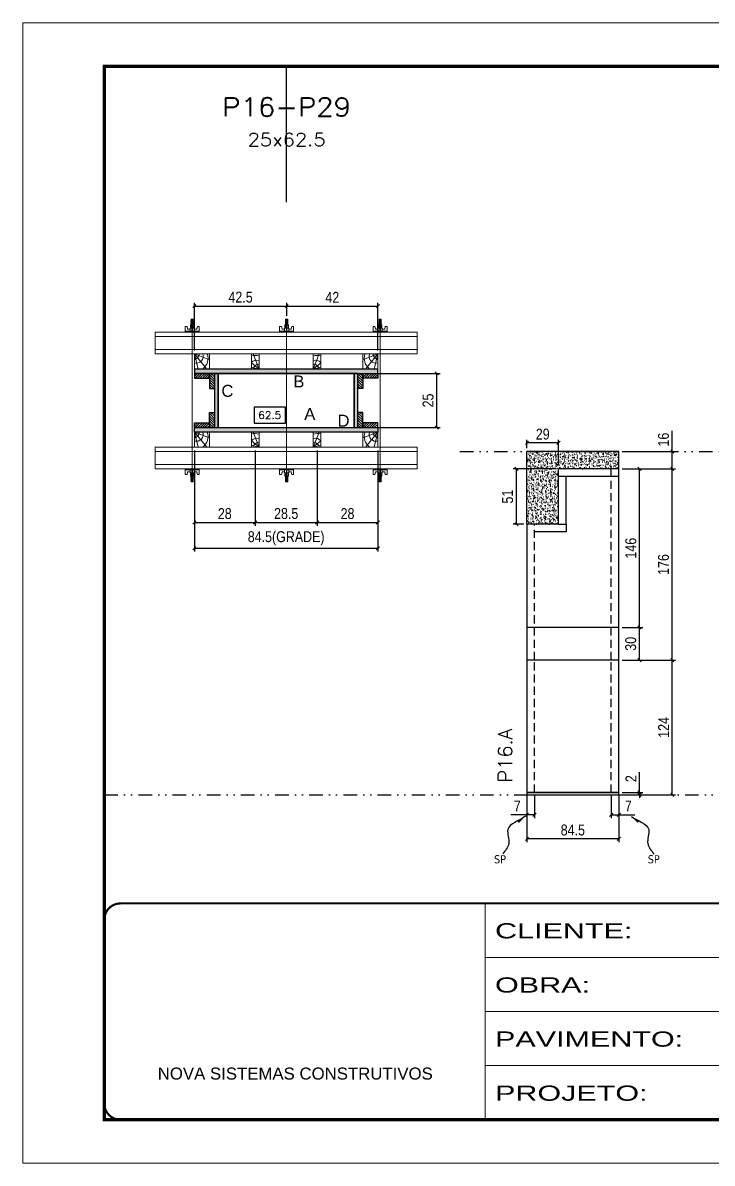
# Model space of a CAD drawing. Extents: x 14400 to 24104, y -21631 to 6985.
# Drawn here: x 16012 to 16647, y 192 to 1242 of the extents above; entities that cross this region are included whole.
import ezdxf
from ezdxf.enums import TextEntityAlignment as Align

# ---------------------------------------------------------------- set-up
doc = ezdxf.new("R2010")
doc.units = 0
for name, pattern in [('CONTINUO', [0]), ('DASHED', [0.75, 0.5, -0.25]), ('DIVIDE2', [0.625, 0.25, -0.125, 0, -0.125, 0, -0.125]), ('HIDDEN', [0.375, 0.25, -0.125])]:
    doc.linetypes.add(name, pattern=pattern)
for name, color, linetype in [('CHAPA', 1, 'Continuous'), ('COTA', 241, 'Continuous'), ('MEIO_PONT', 93, 'Continuous'), ('Nível', 160, 'Continuous'), ('Painéis', 200, 'Continuous'), ('SARR_2.2x7', 40, 'Continuous'), ('SARRAFO', 251, 'Continuous'), ('texto', 7, 'Continuous'), ('Texto de Titulo', 7, 'Continuous'), ('Texto Qtd Sarr', 242, 'Continuous'), ('TEXTO_GERAL', 7, 'Continuous')]:
    doc.layers.add(name, color=color, linetype=linetype)
for name, color, linetype, lineweight in [('Folhas', 255, 'Continuous', 9), ('Hachura', 251, 'Continuous', 9), ('Madeira', 126, 'Continuous', 18), ('Perfil Metálico', 224, 'Continuous', 18), ('SARRAFO DE PRESSAO', 251, 'DASHED', 9), ('Texto Seção', 7, 'Continuous', 15)]:
    doc.layers.add(name, color=color, linetype=linetype, lineweight=lineweight)
doc.styles.add('ARIAL', font='arial.ttf')
doc.styles.add('COTA TECNICA', font='techl___.ttf', dxfattribs={"height": 10})
doc.styles.add('COTA TECNICA 2X', font='techl___.ttf', dxfattribs={"height": 10})
doc.styles.add('COTA TECNICA-50', font='techl___.ttf', dxfattribs={"height": 10})
doc.styles.add('REGUA-120', font='ROMANS.shx', dxfattribs={"height": 15})
doc.styles.add('ROMANS', font='romans.shx')
doc.styles.get("Standard").update_dxf_attribs({"font": 'arial.ttf'})
doc.styles.add('Tecnologia', font='')
doc.styles.get('Tecnologia').set_extended_font_data('Forgotten Futurist')
doc.dimstyles.new('COTA PAINEL-50', dxfattribs={"dimtxt": 10, "dimasz": 3, "dimexe": 3, "dimexo": 3, "dimgap": 3, "dimtad": 1, "dimdec": 1, "dimzin": 12, "dimdsep": 46, "dimtxsty": 'COTA TECNICA-50', "dimblk1": 'OBLIQUE', "dimblk2": 'OBLIQUE', "dimsah": 1, "dimcen": 0.9, "dimclrd": 4, "dimclre": 4, "dimclrt": 240, "dimadec": 1, "dimazin": 3, "dimtfac": 1, "dimtdec": 1, "dimtmove": 0, "dimatfit": 3, "dimfxl": 1, "dimtolj": 1, "dimtzin": 12, "dimarcsym": 0})
doc.dimstyles.new('PAINEL', dxfattribs={"dimtxt": 10, "dimasz": 3, "dimexe": 3, "dimexo": 3, "dimgap": 3, "dimtad": 1, "dimdec": 1, "dimzin": 12, "dimdsep": 46, "dimtxsty": 'COTA TECNICA', "dimblk1": 'OBLIQUE', "dimblk2": 'OBLIQUE', "dimsah": 1, "dimcen": 0.9, "dimclrd": 4, "dimclre": 4, "dimclrt": 240, "dimadec": 1, "dimazin": 3, "dimtfac": 1, "dimtdec": 1, "dimtmove": 0, "dimatfit": 3, "dimfxl": 1, "dimtolj": 1, "dimtzin": 12, "dimarcsym": 0})
doc.dimstyles.new('SECAO PILAR', dxfattribs={"dimtxt": 10, "dimasz": 3, "dimexe": 3, "dimexo": 3, "dimgap": 3, "dimtad": 1, "dimdec": 1, "dimlfac": 0.5, "dimzin": 12, "dimdsep": 46, "dimtxsty": 'COTA TECNICA 2X', "dimblk1": 'OBLIQUE', "dimblk2": 'OBLIQUE', "dimsah": 1, "dimcen": 0.9, "dimclrd": 256, "dimclre": 256, "dimclrt": 256, "dimadec": 1, "dimazin": 3, "dimtfac": 1, "dimtdec": 1, "dimtmove": 0, "dimatfit": 3, "dimfxl": 1, "dimtolj": 1, "dimtzin": 12, "dimarcsym": 0})
doc.dimstyles.new('SECÇÃO 2', dxfattribs={"dimtxt": 7, "dimasz": 6, "dimexe": 0.18, "dimexo": 2, "dimgap": -4, "dimtad": 3, "dimdec": 1, "dimlfac": 0.5, "dimzin": 12, "dimdsep": 46, "dimtxsty": 'ROMANS', "dimblk": 'ARCHTICK', "dimcen": 0.09, "dimse1": 1, "dimse2": 1, "dimsd1": 1, "dimsd2": 1, "dimclrd": 180, "dimclre": 5, "dimclrt": 1, "dimadec": 0, "dimazin": 3, "dimtfac": 1, "dimtdec": 1, "dimtofl": 0, "dimtmove": 0, "dimatfit": 3, "dimldrblk": 'ARCHTICK', "dimfxl": 1, "dimtolj": 1, "dimtzin": 0, "dimarcsym": 0})
doc.dimstyles.get("Standard").update_dxf_attribs({"dimtxt": 0.18, "dimasz": 0.18, "dimexe": 0.18, "dimexo": 0.0625, "dimgap": 0.09, "dimtad": 0, "dimtih": 1, "dimtoh": 1, "dimdec": 4, "dimzin": 0, "dimdsep": 46, "dimtxsty": 'Standard', "dimcen": 0.09, "dimadec": 0, "dimazin": 0, "dimtfac": 1, "dimtdec": 4, "dimtofl": 0, "dimtmove": 0, "dimatfit": 3, "dimfxl": 1, "dimtolj": 1, "dimtzin": 0, "dimarcsym": 0})
pattern_1 = [(315, (39079.7117, -8583.8576), (1.12253202, 1.12253202), [])]
pattern_2 = [(315, (39086.7117, -8583.8576), (1.12253202, 1.12253202), [])]

# ---------------------------------------------------------------- blocks, each defined once
blk = doc.blocks.new('9999999999')
at = {"color": 30, "linetype": 'CONTINUO'}
for p, q in [((98564.6, 34230.2), (98564.6, 34429.4)), ((98564.6, 34379.6), (99584, 34379.6)), ((98564.6, 34329.8), (99488, 34329.8)), ((98564.6, 34280), (99488, 34280))]:
    blk.add_line(p, q, dxfattribs=at)
at = {"color": 30, "linetype": 'CONTINUO', "const_width": 2}
blk.add_lwpolyline([(99584, 34230.2), (99584, 34414.4, 0.414214), (99569, 34429.4), (98229, 34429.4, 0.414214), (98214, 34414.4), (98214, 34245.2, 0.414214), (98229, 34230.2), (99584, 34230.2)], format="xyb", dxfattribs=at)
at = {"layer": 'Folhas'}
blk.add_lwpolyline([(98139, 34190.2), (99624, 34190.2), (99624, 35240.2), (98139, 35240.2)], close=True, dxfattribs=at)
at = {"layer": 'Folhas', "color": 30, "const_width": 3}
blk.add_lwpolyline([(98214, 34230.2), (99584, 34230.2), (99584, 35200.2), (98214, 35200.2)], close=True, dxfattribs=at)
at = {"color": 7, "linetype": 'Continuous', "ltscale": 5, "style": 'ARIAL'}
blk.add_text('NOVA SISTEMAS CONSTRUTIVOS', height=11.059, dxfattribs=at).set_placement((98263.2, 34267.2))
at = {"layer": 'Folhas', "color": 7, "style": 'Tecnologia', "width": 1.5}
for s, p in [('CLIENTE:', (98573.7, 34397.2)), ('OBRA:', (98573.7, 34347.3)), ('PAVIMENTO:', (98573.7, 34297.5)), ('PROJETO:', (98573.7, 34247.7))]:
    blk.add_text(s, height=14, dxfattribs=at).set_placement(p)
blk = doc.blocks.new('titulo1')
at = {"layer": 'Defpoints', "color": 252, "linetype": 'HIDDEN', "ltscale": 2}
blk.add_line((0, 0), (0, 125), dxfattribs=at)
at = {"layer": 'Defpoints', "style": 'ROMANS', "oblique": 15}
blk.add_attdef('FOLHA', text='', height=10, dxfattribs=at).set_placement((0, 15.6), align=Align.MIDDLE_CENTER)
at = {"layer": 'Texto Qtd Sarr', "color": 3, "style": 'ROMANS', "oblique": 15}
for tag, height, p in [('TITULO', 17, (0, 71.4)), ('SEÇÃO', 12, (0, 41.5))]:
    blk.add_attdef(tag, text='', height=height, dxfattribs=at).set_placement(p, align=Align.MIDDLE_CENTER)
blk = doc.blocks.new('*D1273')
at = {"layer": 'COTA', "color": 180, "lineweight": -2, "transparency": 16777216}
for p, q in [((16253.8, 888.1), (16224.8, 888.1)), ((16224.8, 888.1), (16224.8, 873.1)), ((16253.8, 873.1), (16253.8, 888.1)), ((16224.8, 873.1), (16253.8, 873.1))]:
    blk.add_line(p, q, dxfattribs=at)
at = {"layer": 'Defpoints', "color": 0, "transparency": 16777216}
for p in [(16191.9, 869.1), (16316.9, 869.1), (16316.9, 869.1)]:
    blk.add_point(p, dxfattribs=at)
at = {"layer": 'COTA', "color": 1, "transparency": 16777216, "insert": (16239.3, 880.6), "char_height": 7, "attachment_point": 5, "style": 'ROMANS'}
blk.add_mtext('\\A1;62.5', dxfattribs=at)
blk = doc.blocks.new('_ArchTick')
at = {"color": 0, "linetype": 'ByBlock', "const_width": 0.15}
blk.add_lwpolyline([(-0.5, -0.5), (0.5, 0.5)], dxfattribs=at)
blk = doc.blocks.new('_Oblique')
at = {"color": 0, "linetype": 'ByBlock', "lineweight": -2}
blk.add_line((-0.5, -0.5), (0.5, 0.5), dxfattribs=at)
blk = doc.blocks.new('*D1274')
at = {"layer": 'COTA', "lineweight": -2, "transparency": 16777216}
for p, q in [((16323.5, 919.1), (16396.2, 919.1)), ((16393.2, 869.1), (16393.2, 919.1)), ((16323.5, 869.1), (16396.2, 869.1))]:
    blk.add_line(p, q, dxfattribs=at)
at = {"layer": 'Defpoints', "color": 0, "transparency": 16777216}
for p in [(16320.5, 919.1), (16393.2, 919.1), (16320.5, 869.1)]:
    blk.add_point(p, dxfattribs=at)
at = {"layer": 'COTA', "lineweight": -2, "transparency": 16777216, "xscale": 3, "yscale": 3, "zscale": 3}
for p, rotation in [((16393.2, 919.1), 90), ((16393.2, 869.1), 270)]:
    blk.add_blockref('_Oblique', p, dxfattribs=dict(at, rotation=rotation))
at = {"layer": 'COTA', "transparency": 16777216, "insert": (16385.1, 894.1), "char_height": 10, "attachment_point": 5, "rotation": 90, "style": 'COTA TECNICA 2X'}
blk.add_mtext('\\A1;25', dxfattribs=at)
blk = doc.blocks.new('*D1275')
at = {"layer": 'COTA', "lineweight": -2, "transparency": 16777216}
for p, q in [((16169.9, 848.1), (16169.9, 755)), ((16338.9, 848.1), (16338.9, 755)), ((16169.9, 758), (16338.9, 758))]:
    blk.add_line(p, q, dxfattribs=at)
at = {"layer": 'Defpoints', "color": 0, "transparency": 16777216}
for p in [(16169.9, 851.1), (16338.9, 851.1), (16338.9, 758)]:
    blk.add_point(p, dxfattribs=at)
at = {"layer": 'COTA', "lineweight": -2, "transparency": 16777216, "xscale": 3, "yscale": 3, "zscale": 3, "rotation": 180}
blk.add_blockref('_Oblique', (16169.9, 758), dxfattribs=at)
at = {"layer": 'COTA', "lineweight": -2, "transparency": 16777216, "xscale": 3, "yscale": 3, "zscale": 3}
blk.add_blockref('_Oblique', (16338.9, 758), dxfattribs=at)
at = {"layer": 'COTA', "transparency": 16777216, "insert": (16254.4, 767.2), "char_height": 10, "attachment_point": 5, "style": 'COTA TECNICA 2X'}
blk.add_mtext('\\A1;84.5(GRADE)', dxfattribs=at)
blk = doc.blocks.new('*D1276')
at = {"layer": 'COTA', "lineweight": -2, "transparency": 16777216}
for p, q in [((16282.9, 848.1), (16282.9, 778.8)), ((16338.9, 848.1), (16338.9, 778.8)), ((16282.9, 781.8), (16338.9, 781.8))]:
    blk.add_line(p, q, dxfattribs=at)
at = {"layer": 'Defpoints', "color": 0, "transparency": 16777216}
for p in [(16282.9, 851.1), (16338.9, 851.1), (16338.9, 781.8)]:
    blk.add_point(p, dxfattribs=at)
at = {"layer": 'COTA', "lineweight": -2, "transparency": 16777216, "xscale": 3, "yscale": 3, "zscale": 3, "rotation": 180}
blk.add_blockref('_Oblique', (16282.9, 781.8), dxfattribs=at)
at = {"layer": 'COTA', "lineweight": -2, "transparency": 16777216, "xscale": 3, "yscale": 3, "zscale": 3}
blk.add_blockref('_Oblique', (16338.9, 781.8), dxfattribs=at)
at = {"layer": 'COTA', "transparency": 16777216, "insert": (16310.9, 789.9), "char_height": 10, "attachment_point": 5, "style": 'COTA TECNICA 2X'}
blk.add_mtext('\\A1;28', dxfattribs=at)
blk = doc.blocks.new('*D1277')
at = {"layer": 'COTA', "lineweight": -2, "transparency": 16777216}
for p, q in [((16169.9, 848.1), (16169.9, 778.8)), ((16225.9, 848.1), (16225.9, 778.8)), ((16169.9, 781.8), (16225.9, 781.8))]:
    blk.add_line(p, q, dxfattribs=at)
at = {"layer": 'Defpoints', "color": 0, "transparency": 16777216}
for p in [(16169.9, 851.1), (16225.9, 851.1), (16225.9, 781.8)]:
    blk.add_point(p, dxfattribs=at)
at = {"layer": 'COTA', "lineweight": -2, "transparency": 16777216, "xscale": 3, "yscale": 3, "zscale": 3, "rotation": 180}
blk.add_blockref('_Oblique', (16169.9, 781.8), dxfattribs=at)
at = {"layer": 'COTA', "lineweight": -2, "transparency": 16777216, "xscale": 3, "yscale": 3, "zscale": 3}
blk.add_blockref('_Oblique', (16225.9, 781.8), dxfattribs=at)
at = {"layer": 'COTA', "transparency": 16777216, "insert": (16197.9, 789.9), "char_height": 10, "attachment_point": 5, "style": 'COTA TECNICA 2X'}
blk.add_mtext('\\A1;28', dxfattribs=at)
blk = doc.blocks.new('C')
at = {"layer": 'Hachura', "color": 0}
for p, q in [((0, 3.22), (0, -3.22)), ((0.45, 3.22), (0, 3.22)), ((0.46, 3.16), (0, 3.16)), ((0.46, 3.05), (0, 3.05)), ((0.46, 2.88), (0, 2.88)), ((0, 2.75), (0, -1.16)), ((0.46, 2.65), (0, 2.65)), ((0.46, 2.23), (0, 2.23)), ((0.46, 1.51), (0, 1.51)), ((0.39, 0.49), (0.17, 0.49)), ((0.45, -3.23), (0.45, 3.22)), ((0.45, 3.22), (2.58, 3.22)), ((1.74, 0.97), (0.45, 0.97)), ((1.45, 0.1), (0.45, 0.1)), ((1.35, 1.94), (1.35, 0.96)), ((2.58, 2.39), (1.47, 2.09)), ((1.74, -0.97), (1.74, 0.97)), ((1.74, 0.97), (1.74, 0.84)), ((1.74, 0.97), (1.74, 0.84)), ((1.74, 0.84), (3.35, 0.84)), ((3.35, 0.45), (1.74, 0.45)), ((2.58, 3.22), (2.58, 2.39)), ((3.32, 0.84), (3.32, -0.84)), ((3.35, 0.84), (3.35, -0.84)), ((3.68, 0.45), (3.35, 0.45)), ((3.84, -0.52), (3.35, 0.45)), ((3.35, 0.06), (3.67, -0.57)), ((3.68, 0.45), (4.16, -0.52)), ((3.72, 0.5), (4.25, -0.57)), ((4.37, -0.55), (3.83, 0.53)), ((4.15, 0.45), (3.93, 0.45)), ((4.42, -0.52), (3.93, 0.45)), ((4.15, 0.45), (4.26, 0.45)), ((4.26, 0.45), (4.74, -0.52)), ((4.3, 0.5), (4.83, -0.57)), ((4.95, -0.55), (4.41, 0.53)), ((4.51, 0.45), (4.84, 0.45)), ((5, -0.52), (4.51, 0.45)), ((4.84, 0.45), (5.32, -0.52)), ((4.88, 0.5), (5.41, -0.57)), ((5.53, -0.55), (4.99, 0.53)), ((5.58, -0.52), (5.09, 0.45)), ((5.42, 0.45), (5.09, 0.45)), ((5.58, -0.52), (5.09, 0.45)), ((5.42, 0.45), (5.74, -0.19)), ((5.46, 0.5), (5.74, -0.07)), ((5.74, 0.19), (5.57, 0.53)), ((5.74, 0.32), (5.68, 0.45)), ((5.68, 0.45), (5.74, 0.45)), ((5.74, 0.45), (5.9, 0.29)), ((5.74, 0.45), (5.74, -0.52)), ((5.9, -0.36), (5.9, 0.29)), ((0.45, 0), (0, 0)), ((0.46, -1.52), (0, -1.52)), ((0.46, -2.23), (0, -2.23)), ((0.46, -2.65), (0, -2.65)), ((0.46, -2.88), (0, -2.88)), ((0.46, -3.05), (0, -3.05)), ((0.46, -3.16), (0, -3.16)), ((0, -3.22), (2.57, -3.22)), ((0.08, -0.48), (0.29, -0.48)), ((0.29, -0.48), (0.4, -0.48)), ((0.45, 0), (0.45, -0.97)), ((0.45, -0.16), (1.45, -0.16)), ((0.45, -0.65), (0.45, -0.32)), ((0.45, -3.23), (0.45, -0.65)), ((0.45, -0.97), (1.74, -0.97)), ((1.35, -1.94), (1.35, -0.97)), ((2.58, -2.39), (1.47, -2.1)), ((3.35, -0.32), (1.74, -0.32)), ((3.35, -0.84), (1.74, -0.84)), ((2.58, -3.23), (2.58, -2.39)), ((3.35, -0.07), (3.58, -0.52)), ((3.35, -0.52), (3.58, -0.52)), ((3.84, -0.52), (4.16, -0.52)), ((4.42, -0.52), (4.74, -0.52)), ((4.63, -0.52), (4.74, -0.52)), ((5, -0.52), (5.32, -0.52)), ((5.58, -0.52), (5.74, -0.52)), ((5.74, -0.52), (5.9, -0.36)), ((5.74, -0.52), (5.74, -0.52))]:
    blk.add_line(p, q, dxfattribs=at)
for centre, radius, start, end in [((1.52, 1.94), 0.161, 104.7436, 180), ((1.44, -0.03), 0.129, 272.695, 87.305), ((3.81, 0.39), 0.143, 25.5688, 154.4312), ((4.39, 0.39), 0.143, 25.5688, 154.4312), ((4.97, 0.39), 0.143, 25.5688, 154.4312), ((5.55, 0.39), 0.143, 25.5688, 154.4312), ((0.17, -0.37), 0.174, 221.744, 317.8592), ((1.52, -1.94), 0.161, 180, 255.2564), ((3.71, -0.4), 0.174, 222.1408, 318.256), ((4.29, -0.4), 0.174, 222.1408, 318.256), ((4.87, -0.4), 0.174, 222.1408, 318.256), ((5.45, -0.4), 0.174, 222.1408, 318.256), ((5.61, -0.4), 0.174, 317.8592, 318.256)]:
    blk.add_arc(centre, radius, start, end, dxfattribs=at)
blk = doc.blocks.new('PONTALETE')
at = {"layer": 'Madeira'}
for q in [(2.71, 7), (7, 5.76), (7, 1.74)]:
    blk.add_line((0, 0), q, dxfattribs=at)
blk.add_lwpolyline([(0, 0), (7, 0), (7, 7), (0, 7)], close=True, dxfattribs=at)
for centre, radius, start, end in [((2.04, 0.06), 6.23, 37.2818, 109.0913), ((1.09, 0.9), 3.19, 343.603, 109.9847), ((-0.21, -0.78), 3.09, 14.6322, 86.0383)]:
    blk.add_arc(centre, radius, start, end, dxfattribs=at)
blk = doc.blocks.new('MEIO PONTALETE')
at = {"layer": 'Madeira'}
for q in [(2.71, 7), (3.5, 2.88), (3.5, 0.87)]:
    blk.add_line((0, 0), q, dxfattribs=at)
blk.add_lwpolyline([(0, 0), (3.5, 0), (3.5, 7), (0, 7)], close=True, dxfattribs=at)
for centre, radius, start, end in [((2.04, 0.06), 6.23, 76.4499, 109.0913), ((1.09, 0.9), 3.19, 40.9063, 109.9847), ((-0.21, -0.78), 3.09, 14.6322, 86.0383)]:
    blk.add_arc(centre, radius, start, end, dxfattribs=at)
blk = doc.blocks.new('*D1278')
at = {"layer": 'COTA', "lineweight": -2, "transparency": 16777216}
for p, q in [((16225.9, 848.1), (16225.9, 778.8)), ((16282.9, 848.1), (16282.9, 778.8)), ((16225.9, 781.8), (16282.9, 781.8))]:
    blk.add_line(p, q, dxfattribs=at)
at = {"layer": 'Defpoints', "color": 0, "transparency": 16777216}
for p in [(16225.9, 851.1), (16282.9, 851.1), (16282.9, 781.8)]:
    blk.add_point(p, dxfattribs=at)
at = {"layer": 'COTA', "lineweight": -2, "transparency": 16777216, "xscale": 3, "yscale": 3, "zscale": 3, "rotation": 180}
blk.add_blockref('_Oblique', (16225.9, 781.8), dxfattribs=at)
at = {"layer": 'COTA', "lineweight": -2, "transparency": 16777216, "xscale": 3, "yscale": 3, "zscale": 3}
blk.add_blockref('_Oblique', (16282.9, 781.8), dxfattribs=at)
at = {"layer": 'COTA', "transparency": 16777216, "insert": (16254.4, 790), "char_height": 10, "attachment_point": 5, "style": 'COTA TECNICA 2X'}
blk.add_mtext('\\A1;28.5', dxfattribs=at)
blk = doc.blocks.new('*D1279')
at = {"layer": 'COTA', "lineweight": -2, "transparency": 16777216}
for p, q in [((16169.9, 940.1), (16169.9, 984.1)), ((16169.9, 981.1), (16254.9, 981.1)), ((16254.9, 971.9), (16254.9, 984.1))]:
    blk.add_line(p, q, dxfattribs=at)
at = {"layer": 'Defpoints', "color": 0, "transparency": 16777216}
for p in [(16254.9, 981.1), (16254.9, 968.9), (16169.9, 937.1)]:
    blk.add_point(p, dxfattribs=at)
at = {"layer": 'COTA', "lineweight": -2, "transparency": 16777216, "xscale": 3, "yscale": 3, "zscale": 3, "rotation": 180}
blk.add_blockref('_Oblique', (16169.9, 981.1), dxfattribs=at)
at = {"layer": 'COTA', "lineweight": -2, "transparency": 16777216, "xscale": 3, "yscale": 3, "zscale": 3}
blk.add_blockref('_Oblique', (16254.9, 981.1), dxfattribs=at)
at = {"layer": 'COTA', "transparency": 16777216, "insert": (16212.4, 989.2), "char_height": 10, "attachment_point": 5, "style": 'COTA TECNICA 2X'}
blk.add_mtext('\\A1;42.5', dxfattribs=at)
blk = doc.blocks.new('*D1280')
at = {"layer": 'COTA', "lineweight": -2, "transparency": 16777216}
for p, q in [((16254.9, 971.9), (16254.9, 984.1)), ((16254.9, 981.1), (16338.9, 981.1)), ((16338.9, 940.1), (16338.9, 984.1))]:
    blk.add_line(p, q, dxfattribs=at)
at = {"layer": 'Defpoints', "color": 0, "transparency": 16777216}
for p in [(16338.9, 981.1), (16254.9, 968.9), (16338.9, 937.1)]:
    blk.add_point(p, dxfattribs=at)
at = {"layer": 'COTA', "lineweight": -2, "transparency": 16777216, "xscale": 3, "yscale": 3, "zscale": 3, "rotation": 180}
blk.add_blockref('_Oblique', (16254.9, 981.1), dxfattribs=at)
at = {"layer": 'COTA', "lineweight": -2, "transparency": 16777216, "xscale": 3, "yscale": 3, "zscale": 3}
blk.add_blockref('_Oblique', (16338.9, 981.1), dxfattribs=at)
at = {"layer": 'COTA', "transparency": 16777216, "insert": (16296.9, 989.1), "char_height": 10, "attachment_point": 5, "style": 'COTA TECNICA 2X'}
blk.add_mtext('\\A1;42', dxfattribs=at)
blk = doc.blocks.new('*D1281')
at = {"layer": 'COTA', "color": 4, "lineweight": -2, "transparency": 16777216}
for p, q in [((16476.1, 530.1), (16476.1, 487.5)), ((16560.6, 530.1), (16560.6, 487.5)), ((16560.6, 490.5), (16476.1, 490.5))]:
    blk.add_line(p, q, dxfattribs=at)
at = {"layer": 'Defpoints', "color": 0, "transparency": 16777216}
for p in [(16476.1, 533.1), (16560.6, 533.1), (16476.1, 490.5)]:
    blk.add_point(p, dxfattribs=at)
at = {"layer": 'COTA', "color": 4, "lineweight": -2, "transparency": 16777216, "xscale": 3, "yscale": 3, "zscale": 3, "rotation": 180}
blk.add_blockref('_Oblique', (16476.1, 490.5), dxfattribs=at)
at = {"layer": 'COTA', "color": 4, "lineweight": -2, "transparency": 16777216, "xscale": 3, "yscale": 3, "zscale": 3}
blk.add_blockref('_Oblique', (16560.6, 490.5), dxfattribs=at)
at = {"layer": 'COTA', "color": 240, "transparency": 16777216, "insert": (16518.3, 498.6), "char_height": 10, "attachment_point": 5, "style": 'COTA TECNICA'}
blk.add_mtext('\\A1;84.5', dxfattribs=at)
blk = doc.blocks.new('*D1282')
at = {"layer": 'COTA', "color": 4, "lineweight": -2, "transparency": 16777216}
for p, q in [((16553.6, 530.1), (16553.6, 509.6)), ((16560.6, 528.1), (16560.6, 509.6)), ((16553.6, 512.6), (16560.6, 512.6)), ((16560.6, 512.6), (16575.3, 512.6))]:
    blk.add_line(p, q, dxfattribs=at)
at = {"layer": 'Defpoints', "color": 0, "transparency": 16777216}
for p in [(16553.6, 533.1), (16560.6, 531.1), (16560.6, 512.6)]:
    blk.add_point(p, dxfattribs=at)
at = {"layer": 'COTA', "color": 4, "lineweight": -2, "transparency": 16777216, "xscale": 3, "yscale": 3, "zscale": 3, "rotation": 180}
blk.add_blockref('_Oblique', (16553.6, 512.6), dxfattribs=at)
at = {"layer": 'COTA', "color": 4, "lineweight": -2, "transparency": 16777216, "xscale": 3, "yscale": 3, "zscale": 3}
blk.add_blockref('_Oblique', (16560.6, 512.6), dxfattribs=at)
at = {"layer": 'COTA', "color": 240, "transparency": 16777216, "insert": (16569.4, 520.7), "char_height": 10, "attachment_point": 5, "style": 'COTA TECNICA-50'}
blk.add_mtext('\\A1;7', dxfattribs=at)
blk = doc.blocks.new('*D1283')
at = {"layer": 'COTA', "color": 4, "lineweight": -2, "transparency": 16777216}
for p, q in [((16476.1, 528.1), (16476.1, 509.6)), ((16483.1, 530.1), (16483.1, 509.6)), ((16476.1, 512.6), (16461.3, 512.6)), ((16483.1, 512.6), (16476.1, 512.6))]:
    blk.add_line(p, q, dxfattribs=at)
at = {"layer": 'Defpoints', "color": 0, "transparency": 16777216}
for p in [(16476.1, 531.1), (16483.1, 533.1), (16476.1, 512.6)]:
    blk.add_point(p, dxfattribs=at)
at = {"layer": 'COTA', "color": 4, "lineweight": -2, "transparency": 16777216, "xscale": 3, "yscale": 3, "zscale": 3, "rotation": 180}
blk.add_blockref('_Oblique', (16476.1, 512.6), dxfattribs=at)
at = {"layer": 'COTA', "color": 4, "lineweight": -2, "transparency": 16777216, "xscale": 3, "yscale": 3, "zscale": 3}
blk.add_blockref('_Oblique', (16483.1, 512.6), dxfattribs=at)
at = {"layer": 'COTA', "color": 240, "transparency": 16777216, "insert": (16467.2, 520.7), "char_height": 10, "attachment_point": 5, "style": 'COTA TECNICA-50'}
blk.add_mtext('\\A1;7', dxfattribs=at)
blk = doc.blocks.new('*D1284')
at = {"layer": 'COTA', "color": 4, "linetype": 'ByBlock', "lineweight": -2, "transparency": 16777216}
for p, q in [((16563.6, 655.1), (16612.9, 655.1)), ((16609.9, 531.1), (16609.9, 655.1)), ((16563.6, 531.1), (16612.9, 531.1))]:
    blk.add_line(p, q, dxfattribs=at)
at = {"layer": 'Defpoints', "color": 0, "linetype": 'ByBlock', "transparency": 16777216}
for p in [(16560.6, 655.1), (16609.9, 655.1), (16560.6, 531.1)]:
    blk.add_point(p, dxfattribs=at)
at = {"layer": 'COTA', "color": 4, "linetype": 'ByBlock', "lineweight": -2, "transparency": 16777216, "xscale": 3, "yscale": 3, "zscale": 3}
for p, rotation in [((16609.9, 655.1), 90), ((16609.9, 531.1), 270)]:
    blk.add_blockref('_Oblique', p, dxfattribs=dict(at, rotation=rotation))
at = {"layer": 'COTA', "color": 240, "linetype": 'ByBlock', "transparency": 16777216, "insert": (16601.9, 593.1), "char_height": 10, "attachment_point": 5, "rotation": 90, "style": 'COTA TECNICA'}
blk.add_mtext('\\A1;124', dxfattribs=at)
blk = doc.blocks.new('*D1285')
at = {"layer": 'COTA', "color": 4, "lineweight": -2, "transparency": 16777216}
for p, q in [((16579.8, 533.1), (16579.8, 551.9)), ((16563.6, 533.1), (16582.8, 533.1)), ((16563.6, 531.1), (16582.8, 531.1)), ((16579.8, 531.1), (16579.8, 533.1)), ((16579.8, 531.1), (16579.8, 528.1))]:
    blk.add_line(p, q, dxfattribs=at)
at = {"layer": 'Defpoints', "color": 0, "transparency": 16777216}
for p in [(16560.6, 533.1), (16560.6, 531.1), (16579.8, 531.1)]:
    blk.add_point(p, dxfattribs=at)
at = {"layer": 'COTA', "color": 4, "lineweight": -2, "transparency": 16777216, "xscale": 3, "yscale": 3, "zscale": 3}
for p, rotation in [((16579.8, 533.1), 270), ((16579.8, 531.1), 90)]:
    blk.add_blockref('_Oblique', p, dxfattribs=dict(at, rotation=rotation))
at = {"layer": 'COTA', "color": 240, "transparency": 16777216, "insert": (16571.8, 545.9), "char_height": 10, "attachment_point": 5, "rotation": 90, "style": 'COTA TECNICA-50'}
blk.add_mtext('\\A1;2', dxfattribs=at)
blk = doc.blocks.new('*D1286')
at = {"layer": 'COTA', "color": 4, "linetype": 'ByBlock', "lineweight": -2, "transparency": 16777216}
for p, q in [((16563.6, 655.1), (16612.9, 655.1)), ((16609.9, 531.1), (16609.9, 655.1)), ((16563.6, 531.1), (16612.9, 531.1))]:
    blk.add_line(p, q, dxfattribs=at)
at = {"layer": 'Defpoints', "color": 0, "linetype": 'ByBlock', "transparency": 16777216}
for p in [(16560.6, 655.1), (16609.9, 655.1), (16560.6, 531.1)]:
    blk.add_point(p, dxfattribs=at)
at = {"layer": 'COTA', "color": 4, "linetype": 'ByBlock', "lineweight": -2, "transparency": 16777216, "xscale": 3, "yscale": 3, "zscale": 3}
for p, rotation in [((16609.9, 655.1), 90), ((16609.9, 531.1), 270)]:
    blk.add_blockref('_Oblique', p, dxfattribs=dict(at, rotation=rotation))
at = {"layer": 'COTA', "color": 240, "linetype": 'ByBlock', "transparency": 16777216, "insert": (16601.9, 593.1), "char_height": 10, "attachment_point": 5, "rotation": 90, "style": 'COTA TECNICA'}
blk.add_mtext('\\A1;124', dxfattribs=at)
blk = doc.blocks.new('*D1287')
at = {"layer": 'COTA', "color": 4, "lineweight": -2, "transparency": 16777216}
for p, q in [((16563.6, 831.1), (16612.9, 831.1)), ((16609.9, 655.1), (16609.9, 831.1)), ((16563.6, 655.1), (16612.9, 655.1))]:
    blk.add_line(p, q, dxfattribs=at)
at = {"layer": 'Defpoints', "color": 0, "transparency": 16777216}
for p in [(16560.6, 831.1), (16609.9, 831.1), (16560.6, 655.1)]:
    blk.add_point(p, dxfattribs=at)
at = {"layer": 'COTA', "color": 4, "lineweight": -2, "transparency": 16777216, "xscale": 3, "yscale": 3, "zscale": 3}
for p, rotation in [((16609.9, 831.1), 90), ((16609.9, 655.1), 270)]:
    blk.add_blockref('_Oblique', p, dxfattribs=dict(at, rotation=rotation))
at = {"layer": 'COTA', "color": 240, "transparency": 16777216, "insert": (16601.8, 743.1), "char_height": 10, "attachment_point": 5, "rotation": 90, "style": 'COTA TECNICA'}
blk.add_mtext('\\A1;176', dxfattribs=at)
blk = doc.blocks.new('*D1288')
at = {"layer": 'COTA', "color": 4, "lineweight": -2, "transparency": 16777216}
for p, q in [((16476.1, 850.1), (16476.1, 858)), ((16505.1, 855), (16476.1, 855)), ((16505.1, 834.1), (16505.1, 858))]:
    blk.add_line(p, q, dxfattribs=at)
at = {"layer": 'Defpoints', "color": 0, "transparency": 16777216}
for p in [(16476.1, 855), (16476.1, 847.1), (16505.1, 831.1)]:
    blk.add_point(p, dxfattribs=at)
at = {"layer": 'COTA', "color": 4, "lineweight": -2, "transparency": 16777216, "xscale": 3, "yscale": 3, "zscale": 3, "rotation": 180}
blk.add_blockref('_Oblique', (16476.1, 855), dxfattribs=at)
at = {"layer": 'COTA', "color": 4, "lineweight": -2, "transparency": 16777216, "xscale": 3, "yscale": 3, "zscale": 3}
blk.add_blockref('_Oblique', (16505.1, 855), dxfattribs=at)
at = {"layer": 'COTA', "color": 240, "transparency": 16777216, "insert": (16490.6, 863.1), "char_height": 10, "attachment_point": 5, "style": 'COTA TECNICA'}
blk.add_mtext('\\A1;29', dxfattribs=at)
blk = doc.blocks.new('*D1289')
at = {"layer": 'COTA', "color": 4, "lineweight": -2, "transparency": 16777216}
for p, q in [((16502.1, 831.1), (16463.4, 831.1)), ((16466.4, 780.1), (16466.4, 831.1)), ((16473.1, 780.1), (16463.4, 780.1))]:
    blk.add_line(p, q, dxfattribs=at)
at = {"layer": 'Defpoints', "color": 0, "transparency": 16777216}
for p in [(16466.4, 831.1), (16505.1, 831.1), (16476.1, 780.1)]:
    blk.add_point(p, dxfattribs=at)
at = {"layer": 'COTA', "color": 4, "lineweight": -2, "transparency": 16777216, "xscale": 3, "yscale": 3, "zscale": 3}
for p, rotation in [((16466.4, 831.1), 90), ((16466.4, 780.1), 270)]:
    blk.add_blockref('_Oblique', p, dxfattribs=dict(at, rotation=rotation))
at = {"layer": 'COTA', "color": 240, "transparency": 16777216, "insert": (16458.3, 805.6), "char_height": 10, "attachment_point": 5, "rotation": 90, "style": 'COTA TECNICA'}
blk.add_mtext('\\A1;51', dxfattribs=at)
blk = doc.blocks.new('*D1291')
at = {"layer": 'COTA', "color": 4, "lineweight": -2, "transparency": 16777216}
for p, q in [((16609.9, 847.1), (16609.9, 866.1)), ((16563.6, 847.1), (16612.9, 847.1)), ((16609.9, 831.1), (16609.9, 847.1)), ((16563.6, 831.1), (16612.9, 831.1))]:
    blk.add_line(p, q, dxfattribs=at)
at = {"layer": 'Defpoints', "color": 0, "transparency": 16777216}
for p in [(16560.6, 847.1), (16609.9, 847.1), (16560.6, 831.1)]:
    blk.add_point(p, dxfattribs=at)
at = {"layer": 'COTA', "color": 4, "lineweight": -2, "transparency": 16777216, "xscale": 3, "yscale": 3, "zscale": 3}
for p, rotation in [((16609.9, 847.1), 90), ((16609.9, 831.1), 270)]:
    blk.add_blockref('_Oblique', p, dxfattribs=dict(at, rotation=rotation))
at = {"layer": 'COTA', "color": 240, "transparency": 16777216, "insert": (16601.8, 858.1), "char_height": 10, "attachment_point": 5, "rotation": 90, "style": 'COTA TECNICA'}
blk.add_mtext('\\A1;16', dxfattribs=at)
blk = doc.blocks.new('*D1292')
at = {"layer": 'COTA', "color": 4, "lineweight": -2, "transparency": 16777216}
for p, q in [((16563.6, 685.1), (16582.8, 685.1)), ((16579.8, 655.1), (16579.8, 685.1)), ((16563.6, 655.1), (16582.8, 655.1))]:
    blk.add_line(p, q, dxfattribs=at)
at = {"layer": 'Defpoints', "color": 0, "transparency": 16777216}
for p in [(16560.6, 685.1), (16579.8, 685.1), (16560.6, 655.1)]:
    blk.add_point(p, dxfattribs=at)
at = {"layer": 'COTA', "color": 4, "lineweight": -2, "transparency": 16777216, "xscale": 3, "yscale": 3, "zscale": 3}
for p, rotation in [((16579.8, 685.1), 90), ((16579.8, 655.1), 270)]:
    blk.add_blockref('_Oblique', p, dxfattribs=dict(at, rotation=rotation))
at = {"layer": 'COTA', "color": 240, "transparency": 16777216, "insert": (16571.6, 670.1), "char_height": 10, "attachment_point": 5, "rotation": 90, "style": 'COTA TECNICA'}
blk.add_mtext('\\A1;30', dxfattribs=at)
blk = doc.blocks.new('*D1293')
at = {"layer": 'COTA', "color": 4, "lineweight": -2, "transparency": 16777216}
for p, q in [((16563.6, 831.1), (16582.8, 831.1)), ((16579.8, 685.1), (16579.8, 831.1)), ((16563.6, 685.1), (16582.8, 685.1))]:
    blk.add_line(p, q, dxfattribs=at)
at = {"layer": 'Defpoints', "color": 0, "transparency": 16777216}
for p in [(16560.6, 831.1), (16579.8, 831.1), (16560.6, 685.1)]:
    blk.add_point(p, dxfattribs=at)
at = {"layer": 'COTA', "color": 4, "lineweight": -2, "transparency": 16777216, "xscale": 3, "yscale": 3, "zscale": 3}
for p, rotation in [((16579.8, 831.1), 90), ((16579.8, 685.1), 270)]:
    blk.add_blockref('_Oblique', p, dxfattribs=dict(at, rotation=rotation))
at = {"layer": 'COTA', "color": 240, "transparency": 16777216, "insert": (16571.7, 758.1), "char_height": 10, "attachment_point": 5, "rotation": 90, "style": 'COTA TECNICA'}
blk.add_mtext('\\A1;146', dxfattribs=at)

msp = doc.modelspace()

# ---------------------------------------------------------------- hatches: boundary and pattern name
at = {"layer": 'COTA'}
h = msp.add_hatch(dxfattribs=at)
h.set_pattern_fill('AR-CONC', color=256, scale=0.03)
h.set_pattern_definition([(50, (-226.174, 0), (5.4655401, -0.4781726), [0.5715, -6.2865]), (355, (-226.174, 0), (-1.0573026, 5.7317054), [0.4572, -5.0292175]), (100.451445, (-225.719, -0.04), (4.4082374, 5.2535326), [0.4857003, -5.3427073]), (46.1842, (-226.174, 1.524), (8.1323712, -1.2612698), [0.85725, -9.42975]), (96.63556, (-225.4965, 1.419), (7.122124, 7.4227837), [0.7285507, -8.0140682]), (351.18415, (-226.174, 1.524), (7.122124, 7.4227837), [0.685799, -7.543792]), (21, (-225.412, 1.143), (4.5484317, -3.067956), [0.5715, -6.2865]), (326, (-225.412, 1.143), (1.8540609, 5.525639), [0.4572, -5.0292]), (71.451445, (-225.033, 0.8873), (6.4024926, 2.457683), [0.4857003, -5.3426981]), (37.5, (-226.1742, 0), (0.0926581, 2.53665117), [0, -4.96824, 0, -5.1054, 0, -5.04825]), (7.5, (-226.1742, 0), (2.00458988, 3.00541724), [0, -2.91084, 0, -4.85394, 0, -1.92405]), (327.5, (-227.8735, 0), (4.06771786, -0.17186232), [0, -1.905, 0, -5.9436, 0, -7.8867]), (317.5, (-228.6355, 0), (4.44387544, 0.7627947), [0, -2.4765, 0, -3.94716, 0, -5.6007])])
h.paths.add_polyline_path([(16505.06, 831.13), (16560.56, 831.13), (16560.56, 847.13), (16476.06, 847.13), (16476.06, 780.13), (16505.06, 780.13)])
at = {"layer": 'Hachura'}
h = msp.add_hatch(color=256, dxfattribs=at)
h.dxf.hatch_style = 1
h.paths.add_polyline_path([(16338.9, 919.09), (16338.9, 923.09), (16169.9, 923.09), (16169.9, 919.09)])
h = msp.add_hatch(color=256, dxfattribs=at)
h.dxf.hatch_style = 1
h.paths.add_polyline_path([(16338.9, 919.09), (16338.9, 923.09), (16169.9, 923.09), (16169.9, 919.09)])
h = msp.add_hatch(dxfattribs=at)
h.set_pattern_fill('ANSI31', color=256, scale=0.5, angle=180, style=0)
h.set_pattern_definition([(225, (7045.9517, -22010.3139), (1.12253202, -1.12253202), [])])
h.paths.add_polyline_path([(16183.9, 919.09), (16183.9, 914.69), (16169.9, 914.69), (16169.9, 919.09)])
h = msp.add_hatch(dxfattribs=at)
h.set_pattern_fill('ANSI31', color=256, scale=0.5, angle=270, style=0)
h.set_pattern_definition(pattern_1)
h.paths.add_polyline_path([(16188.3, 905.09), (16183.9, 905.09), (16183.9, 919.09), (16188.3, 919.09)])
h = msp.add_hatch(color=256, dxfattribs=at)
h.dxf.hatch_style = 1
h.paths.add_polyline_path([(16188.3, 869.09), (16191.9, 869.09), (16191.9, 919.09), (16188.3, 919.09)])
h = msp.add_hatch(color=256, dxfattribs=at)
h.dxf.hatch_style = 1
h.paths.add_polyline_path([(16188.3, 869.09), (16191.9, 869.09), (16191.9, 919.09), (16188.3, 919.09)])
h = msp.add_hatch(color=256, dxfattribs=at)
h.dxf.hatch_style = 1
h.paths.add_polyline_path([(16316.9, 869.09), (16320.5, 869.09), (16320.5, 919.09), (16316.9, 919.09)])
h = msp.add_hatch(color=256, dxfattribs=at)
h.dxf.hatch_style = 1
h.paths.add_polyline_path([(16316.9, 869.09), (16320.5, 869.09), (16320.5, 919.09), (16316.9, 919.09)])
h = msp.add_hatch(dxfattribs=at)
h.set_pattern_fill('ANSI31', color=256, scale=0.5, angle=270, style=0)
h.set_pattern_definition(pattern_2)
h.paths.add_polyline_path([(16320.5, 905.09), (16324.9, 905.09), (16324.9, 919.09), (16320.5, 919.09)])
h = msp.add_hatch(dxfattribs=at)
h.set_pattern_fill('ANSI31', color=256, scale=0.5, angle=180, style=0)
h.set_pattern_definition([(225, (6835.9517, -22010.3139), (1.12253202, -1.12253202), [])])
h.paths.add_polyline_path([(16324.9, 919.09), (16324.9, 914.69), (16338.9, 914.69), (16338.9, 919.09)])
h = msp.add_hatch(dxfattribs=at)
h.set_pattern_fill('ANSI31', color=256, scale=0.5, angle=270, style=0)
h.set_pattern_definition(pattern_1)
h.paths.add_polyline_path([(16188.3, 883.09), (16183.9, 883.09), (16183.9, 869.09), (16188.3, 869.09)])
h = msp.add_hatch(dxfattribs=at)
h.set_pattern_fill('ANSI31', color=256, scale=0.5, angle=270, style=0)
h.set_pattern_definition(pattern_2)
h.paths.add_polyline_path([(16320.5, 883.09), (16324.9, 883.09), (16324.9, 869.09), (16320.5, 869.09)])
h = msp.add_hatch(dxfattribs=at)
h.set_pattern_fill('ANSI31', color=256, scale=0.5, angle=180, style=0)
h.set_pattern_definition([(225, (7045.9517, -22022.3139), (1.12253202, -1.12253202), [])])
h.paths.add_polyline_path([(16183.9, 869.09), (16183.9, 873.49), (16169.9, 873.49), (16169.9, 869.09)])
h = msp.add_hatch(dxfattribs=at)
h.set_pattern_fill('ANSI31', color=256, scale=0.5, angle=180, style=0)
h.set_pattern_definition([(225, (6835.9517, -22022.3139), (1.12253202, -1.12253202), [])])
h.paths.add_polyline_path([(16324.9, 869.09), (16324.9, 873.49), (16338.9, 873.49), (16338.9, 869.09)])
h = msp.add_hatch(color=256, dxfattribs=at)
h.dxf.hatch_style = 1
h.paths.add_polyline_path([(16338.9, 869.09), (16338.9, 865.09), (16169.9, 865.09), (16169.9, 869.09)])
h = msp.add_hatch(color=256, dxfattribs=at)
h.dxf.hatch_style = 1
h.paths.add_polyline_path([(16338.9, 869.09), (16338.9, 865.09), (16169.9, 865.09), (16169.9, 869.09)])

# ---------------------------------------------------------------- linework, layer by layer
at = {"layer": 'CHAPA'}
for points in [[(16338.9, 919.09), (16338.9, 923.09), (16169.9, 923.09), (16169.9, 919.09)], [(16338.9, 919.09), (16338.9, 923.09), (16169.9, 923.09), (16169.9, 919.09)], [(16188.3, 869.09), (16191.9, 869.09), (16191.9, 919.09), (16188.3, 919.09)], [(16188.3, 869.09), (16191.9, 869.09), (16191.9, 919.09), (16188.3, 919.09)], [(16316.9, 869.09), (16320.5, 869.09), (16320.5, 919.09), (16316.9, 919.09)], [(16316.9, 869.09), (16320.5, 869.09), (16320.5, 919.09), (16316.9, 919.09)], [(16338.9, 869.09), (16338.9, 865.09), (16169.9, 865.09), (16169.9, 869.09)], [(16338.9, 869.09), (16338.9, 865.09), (16169.9, 865.09), (16169.9, 869.09)]]:
    msp.add_lwpolyline(points, close=True, dxfattribs=at)
at = {"layer": 'COTA'}
for p, q in [((16476.06, 780.13), (16476.06, 847.13)), ((16560.56, 847.13), (16476.06, 847.13)), ((16560.56, 831.13), (16560.56, 847.13)), ((16505.06, 780.13), (16512.06, 780.13)), ((16512.06, 780.13), (16512.06, 773.13))]:
    msp.add_line(p, q, dxfattribs=at)
at = {"layer": 'Hachura'}
for p, q in [((16167.9, 820.29), (16167.89, 964.09)), ((16254.8, 820.29), (16254.81, 964.09)), ((16340.9, 820.29), (16340.91, 964.09))]:
    msp.add_line(p, q, dxfattribs=at)
at = {"layer": 'Madeira'}
for points in [[(16338.9, 923.09), (16338.9, 937.09), (16169.9, 937.09), (16169.9, 923.09)], [(16338.9, 865.09), (16338.9, 851.09), (16169.9, 851.09), (16169.9, 865.09)]]:
    msp.add_lwpolyline(points, close=True, dxfattribs=at)
at = {"layer": 'Nível', "color": 4, "linetype": 'DIVIDE2', "ltscale": 50}
for p, q in [((16414.31, 847.13), (17456.97, 847.13)), ((16086.97, 531.13), (17456.97, 531.13))]:
    msp.add_line(p, q, dxfattribs=at)
at = {"layer": 'Painéis'}
for p, q in [((16505.06, 780.13), (16505.06, 831.13)), ((16560.56, 831.13), (16505.06, 831.13)), ((16560.56, 533.13), (16560.56, 831.13)), ((16476.06, 780.13), (16476.06, 533.13)), ((16505.06, 780.13), (16476.06, 780.13)), ((16560.56, 685.13), (16476.06, 685.13)), ((16560.56, 655.13), (16476.06, 655.13)), ((16476.06, 533.13), (16560.56, 533.13))]:
    msp.add_line(p, q, dxfattribs=at)
for points in [[(16191.9, 919.09), (16191.9, 869.09), (16316.9, 869.09), (16316.9, 919.09)], [(16560.56, 533.13), (16476.06, 533.13), (16476.06, 531.13), (16560.56, 531.13)]]:
    msp.add_lwpolyline(points, close=True, dxfattribs=at)
at = {"layer": 'Perfil Metálico'}
for points in [[(16374.9, 957.09), (16374.9, 937.09), (16133.9, 937.09), (16133.9, 957.09)], [(16133.9, 941.09), (16133.9, 953.09), (16374.9, 953.09), (16374.9, 941.09)], [(16374.9, 831.09), (16374.9, 851.09), (16133.9, 851.09), (16133.9, 831.09)], [(16133.9, 847.09), (16133.9, 835.09), (16374.9, 835.09), (16374.9, 847.09)]]:
    msp.add_lwpolyline(points, close=True, dxfattribs=at)
at = {"layer": 'SARR_2.2x7', "linetype": 'HIDDEN', "ltscale": 30}
for p, q in [((16553.56, 655.13), (16553.56, 831.13)), ((16483.06, 655.13), (16483.06, 780.13)), ((16483.06, 533.13), (16483.06, 655.13)), ((16553.56, 533.13), (16553.56, 655.13))]:
    msp.add_line(p, q, dxfattribs=at)
at = {"layer": 'SARR_2.2x7'}
for p, q in [((16560.56, 824.13), (16505.06, 824.13)), ((16512.06, 780.13), (16512.06, 824.13)), ((16512.06, 773.13), (16483.06, 773.13))]:
    msp.add_line(p, q, dxfattribs=at)
at = {"layer": 'SARRAFO'}
for points in [[(16169.9, 914.69), (16183.9, 914.69), (16183.9, 919.09), (16169.9, 919.09)], [(16338.9, 914.69), (16324.9, 914.69), (16324.9, 919.09), (16338.9, 919.09)], [(16169.9, 873.49), (16183.9, 873.49), (16183.9, 869.09), (16169.9, 869.09)], [(16338.9, 873.49), (16324.9, 873.49), (16324.9, 869.09), (16338.9, 869.09)]]:
    msp.add_lwpolyline(points, close=True, dxfattribs=at)
for points in [[(16188.3, 919.09), (16183.9, 919.09), (16183.9, 905.09), (16188.3, 905.09)], [(16320.5, 919.09), (16324.9, 919.09), (16324.9, 905.09), (16320.5, 905.09)], [(16188.3, 869.09), (16183.9, 869.09), (16183.9, 883.09), (16188.3, 883.09)], [(16320.5, 869.09), (16324.9, 869.09), (16324.9, 883.09), (16320.5, 883.09)]]:
    msp.add_lwpolyline(points, dxfattribs=at)

# ---------------------------------------------------------------- block references
at = {"layer": 'Hachura', "linetype": 'Continuous', "yscale": 2, "zscale": 2}
for p, xscale, rotation in [((16167.9, 957.09), -2, 270), ((16254.8, 957.09), 2, 90), ((16340.9, 957.09), 2, 90), ((16167.9, 831.09), 2, 269.9999999999999), ((16254.8, 831.09), -2, 90), ((16340.9, 831.09), -2, 90)]:
    msp.add_blockref('C', p, dxfattribs=dict(at, xscale=xscale, rotation=rotation))
at = {"layer": 'MEIO_PONT', "yscale": 2, "zscale": 2}
for p, xscale, rotation in [((16169.9, 937.09), 2, 269.9999999999999), ((16338.9, 937.09), -2, 90), ((16169.9, 865.09), 2, 269.9999999999999), ((16338.9, 865.09), -2, 90)]:
    msp.add_blockref('PONTALETE', p, dxfattribs=dict(at, xscale=xscale, rotation=rotation))
at = {"layer": 'MEIO_PONT', "yscale": 1.999999997962732, "zscale": 1.999999997962732}
for p, xscale in [((16229.4, 923.09), -1.999999997962732), ((16279.4, 923.09), 1.999999997962732), ((16229.4, 851.09), -1.999999997962732), ((16279.4, 851.09), 1.999999997962732)]:
    msp.add_blockref('MEIO PONTALETE', p, dxfattribs=dict(at, xscale=xscale))
at = {"layer": 'SARRAFO DE PRESSAO', "color": 6, "linetype": 'ByBlock'}
msp.add_blockref('9999999999', (-82127.01, -33998.35), dxfattribs=at)
at = {"layer": 'Texto Seção'}
ref = msp.add_blockref('titulo1', (16254.81, 1076.85), dxfattribs=at)
ref.add_attrib('TITULO', 'P16-P29', dxfattribs={"layer": 'Texto de Titulo', "color": 7, "height": 17, "style": 'ROMANS', "width": 1.1}).set_placement((16254.81, 1164.35), align=Align.MIDDLE_CENTER)
ref.add_attrib('SEÇÃO', '25x62.5', dxfattribs={"layer": 'Texto de Titulo', "color": 7, "height": 12, "style": 'ROMANS', "width": 1.1}).set_placement((16254.81, 1134.35), align=Align.MIDDLE_CENTER)

# ---------------------------------------------------------------- texts
at = {"layer": 'texto', "color": 0, "char_height": 7.5, "attachment_point": 5}
for insert in [(16451.28, 471.64), (16592.81, 471.64)]:
    msp.add_mtext('{\\fTahoma|b0|i0|c0|p34;\\C4;SP}', dxfattribs=dict(at, insert=insert))
at = {"layer": 'Texto Seção', "insert": (16462.59, 542.39), "char_height": 13, "width": 285.3299, "attachment_point": 7, "rotation": 90, "style": 'REGUA-120'}
msp.add_mtext('P16.A', dxfattribs=at)
at = {"layer": 'TEXTO_GERAL', "style": 'ARIAL'}
for s, p in [('B', (16266.06, 911.64)), ('C', (16200.29, 903)), ('A', (16276.15, 881.67)), ('D', (16307.24, 875.49))]:
    msp.add_text(s, height=11, dxfattribs=at).set_placement(p, align=Align.MIDDLE_CENTER)

# ---------------------------------------------------------------- dimensions: what is measured, and where the dimension line sits
at = {"layer": 'COTA'}
for base, p1, p2, dimstyle, picture, middle in [((16254.86, 981.06), (16169.91, 937.09), (16254.86, 968.89), 'SECAO PILAR', '*D1279', (16212.39, 989.17)), ((16338.9, 981.06), (16254.86, 968.89), (16338.9, 937.09), 'SECAO PILAR', '*D1280', (16296.88, 989.13)), ((16476.06, 854.97), (16505.06, 831.13), (16476.06, 847.13), 'PAINEL', '*D1288', (16490.56, 863.06)), ((16225.9, 781.82), (16169.9, 851.09), (16225.9, 851.09), 'SECAO PILAR', '*D1277', (16197.9, 789.91)), ((16282.9, 781.82), (16225.9, 851.09), (16282.9, 851.09), 'SECAO PILAR', '*D1278', (16254.4, 789.95)), ((16338.9, 781.82), (16282.9, 851.09), (16338.9, 851.09), 'SECAO PILAR', '*D1276', (16310.9, 789.91)), ((16560.56, 512.62), (16553.56, 533.13), (16560.56, 531.13), 'COTA PAINEL-50', '*D1282', (16569.43, 520.7))]:
    dim = msp.add_linear_dim(base=base, p1=p1, p2=p2, dimstyle=dimstyle, dxfattribs=at)
    dim.commit()
    dim.dimension.update_dxf_attribs({"geometry": picture, "text_midpoint": middle})
for base, p1, p2, angle, dimstyle, picture, middle in [((16393.23, 919.09), (16320.5, 869.09), (16320.5, 919.09), 90, 'SECAO PILAR', '*D1274', (16385.12, 894.09)), ((16609.93, 847.13), (16560.56, 831.13), (16560.56, 847.13), 90, 'PAINEL', '*D1291', (16601.83, 858.14)), ((16466.42, 831.13), (16476.06, 780.13), (16505.06, 831.13), 90, 'PAINEL', '*D1289', (16458.31, 805.63)), ((16609.93, 831.13), (16560.56, 655.13), (16560.56, 831.13), 90, 'PAINEL', '*D1287', (16601.83, 743.13)), ((16579.82, 685.13), (16560.56, 655.13), (16560.56, 685.13), 90, 'PAINEL', '*D1292', (16571.6, 670.13)), ((16476.06, 512.62), (16483.06, 533.13), (16476.06, 531.13), 180, 'COTA PAINEL-50', '*D1283', (16467.2, 520.7))]:
    dim = msp.add_linear_dim(base=base, p1=p1, p2=p2, angle=angle, dimstyle=dimstyle, dxfattribs=at)
    dim.commit()
    dim.dimension.update_dxf_attribs({"geometry": picture, "text_midpoint": middle})
dim = msp.add_linear_dim(base=(16316.9, 869.09), p1=(16191.9, 869.09), p2=(16316.9, 869.09), dimstyle='SECÇÃO 2', dxfattribs=at)
dim.commit()
dim.dimension.update_dxf_attribs({"geometry": '*D1273', "text_midpoint": (16239.29, 869.09), "dimtype": 160})
dim = msp.add_linear_dim(base=(16338.9, 757.98), p1=(16169.9, 851.09), p2=(16338.9, 851.09), text='<>(GRADE)', dimstyle='SECAO PILAR', dxfattribs=at)
dim.commit()
dim.dimension.update_dxf_attribs({"geometry": '*D1275', "text_midpoint": (16254.4, 767.2)})
for base, p1, p2, angle, override, picture, middle in [((16579.82, 831.13), (16560.56, 685.13), (16560.56, 831.13), 90, {"dimtmove": 1}, '*D1293', (16571.72, 758.13)), ((16476.06, 490.46), (16560.56, 533.13), (16476.06, 533.13), 180, {"dimarcsym": 2}, '*D1281', (16518.31, 498.59))]:
    dim = msp.add_linear_dim(base=base, p1=p1, p2=p2, angle=angle, dimstyle='PAINEL', override=override, dxfattribs=at)
    dim.commit()
    dim.dimension.update_dxf_attribs({"geometry": picture, "text_midpoint": middle})
at = {"layer": 'COTA', "linetype": 'ByBlock'}
for picture in ['*D1284', '*D1286']:
    dim = msp.add_aligned_dim(p1=(16560.56, 531.13), p2=(16560.56, 655.13), distance=-49.37, dimstyle='PAINEL', dxfattribs=at)
    dim.commit()
    dim.dimension.update_dxf_attribs({"geometry": picture, "text_midpoint": (16601.86, 593.13)})
at = {"layer": 'COTA'}
dim = msp.add_linear_dim(base=(16579.82, 531.13), p1=(16560.56, 533.13), p2=(16560.56, 531.13), angle=90, dimstyle='COTA PAINEL-50', dxfattribs=at)
dim.commit()
dim.dimension.update_dxf_attribs({"geometry": '*D1285', "text_midpoint": (16579.82, 545.88), "dimtype": 160})

# ---------------------------------------------------------------- leaders
at = {"layer": 'COTA', "path_type": 1}
for points in [[(16474.23, 510.95), (16458.45, 499.12), (16459.37, 486.11), (16453.82, 476.33)], [(16572.39, 510.95), (16588.18, 499.12), (16587.25, 486.11), (16592.8, 476.33)]]:
    msp.add_leader(points, dimstyle='Standard', override={"dimasz": 8}, dxfattribs=at)

doc.saveas('drawing.dxf')
